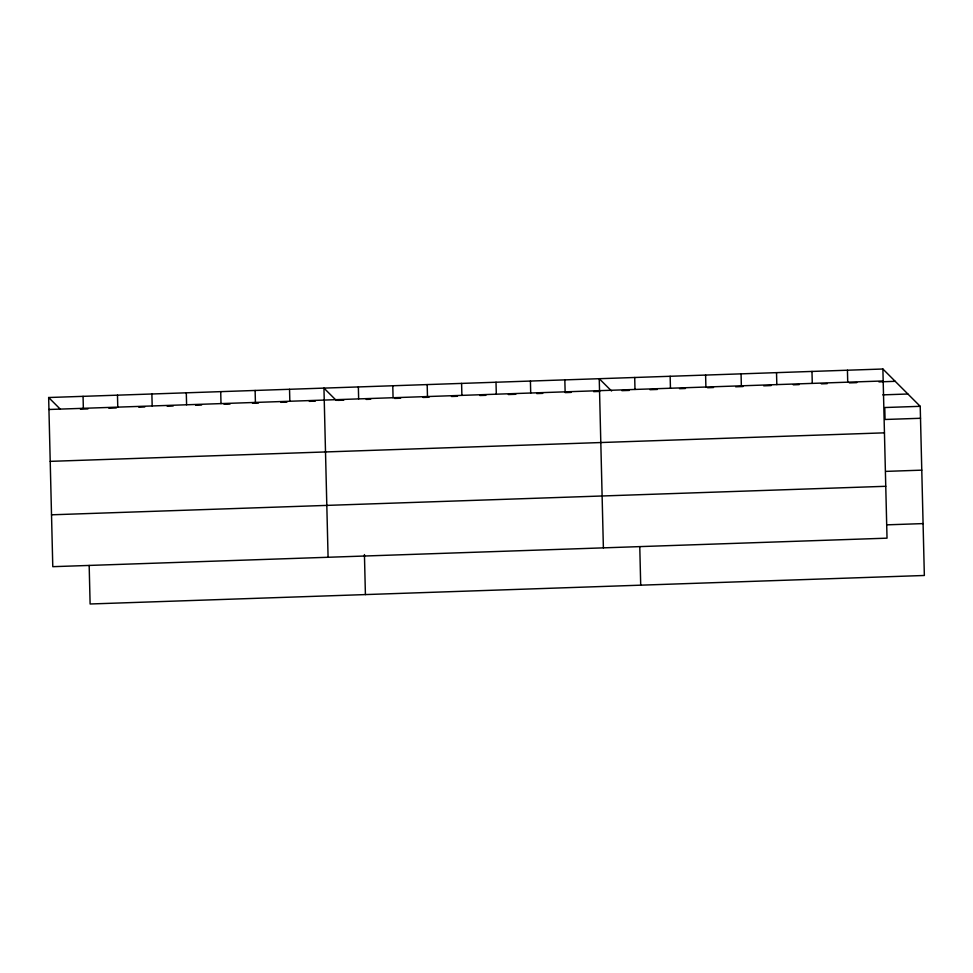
<?xml version="1.0" encoding="UTF-8"?>
<svg xmlns="http://www.w3.org/2000/svg" width="973" height="973" viewBox="0 0 973 973"><rect width="100%" height="100%" fill="white"/><g stroke="black" fill="none" stroke-linecap="round" stroke-linejoin="round"><path stroke-width="1.46" d="M882.888 369.01L887.023 538.166L52.785 566.675L48.65 397.519L882.888 369.01L920.215 406.325L924.35 575.481L90.112 603.99L89.175 565.459M48.942 409.487L883.18 380.966M80.418 409.171L87.898 408.915M108.842 408.198L116.322 407.942M138.774 407.176L144.758 406.969M167.198 406.203L173.182 405.996M195.622 405.23L201.606 405.023M224.058 404.257L230.042 404.05M252.481 403.284L258.465 403.09M280.905 402.323L286.889 402.117M309.341 401.35L315.325 401.144M337.765 400.377L343.749 400.171M366.189 399.404L370.677 399.246M394.612 398.431L400.608 398.225M423.048 397.458L429.032 397.252M451.472 396.485L457.456 396.279M479.896 395.512L485.88 395.318M508.332 394.539L515.812 394.284M536.755 393.579L542.739 393.372M565.179 392.606L571.163 392.399M593.615 391.632L599.599 391.426M621.905 390.659L629.288 390.416M649.976 389.699L657.359 389.455M679.519 388.689L685.43 388.495M707.59 387.741L713.501 387.534M735.661 386.78L743.044 386.524M763.72 385.819L771.115 385.563M793.275 384.809L799.186 384.603M821.346 383.849L827.245 383.642M849.405 382.888L856.799 382.632M878.96 381.878L895.209 381.319M882.779 394.868L907.894 394.004M920.215 406.325L884.761 407.529L885.053 419.485L920.507 418.281M50.207 461.36L884.445 432.839M886.318 471.37L921.772 470.154M51.52 514.802L885.758 486.293M887.631 524.812L923.085 523.596M611.567 391.012L599.246 378.704L603.382 547.86M336.269 400.426L323.948 388.118L328.083 557.274M48.65 397.519L59.937 408.806M847.434 370.226L847.726 382.182M811.981 371.431L812.273 383.386M776.527 372.647L776.819 384.603M741.061 373.863L741.353 385.819M705.607 375.067L705.899 387.023M670.154 376.283L670.446 388.239M639.772 546.631L640.708 585.174M634.7 377.488L634.992 389.455M564.839 379.884L565.131 391.839M530.419 381.051L530.711 393.019M496.011 382.231L496.303 394.187M461.591 383.411L461.895 395.366M427.183 384.59L427.475 396.546M392.776 385.758L393.068 397.714M364.437 554.561L365.41 594.576M358.356 386.938L358.648 398.894M289.54 389.285L289.832 401.253M255.121 390.465L255.413 402.421M220.713 391.645L221.005 403.6M186.293 392.824L186.597 404.78M151.885 393.992L152.177 405.948M117.478 395.172L117.769 407.128M83.058 396.352L83.35 408.307"/></g></svg>
